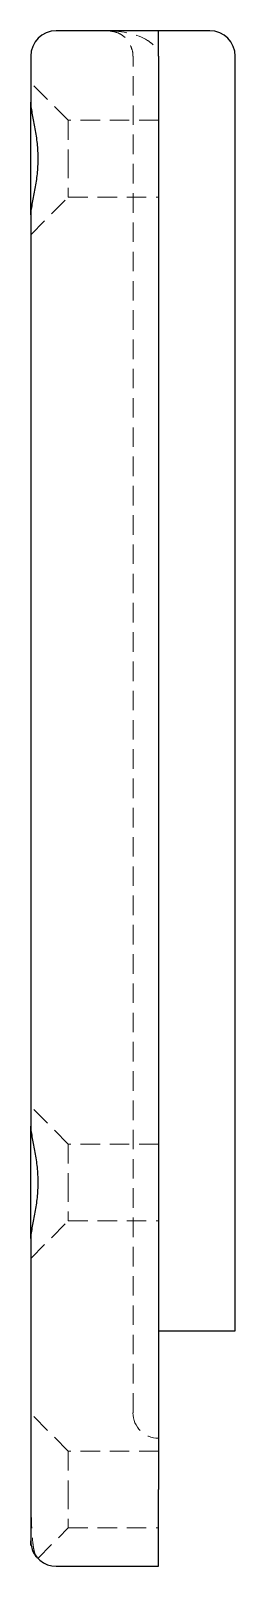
# Model space of a CAD drawing. Header units: millimetres. Extents: x 65 to 230, y 7 to 165.
# Drawn here: x 216.4 to 229.8, y 7 to 106.9 of the extents above.
import ezdxf

# ---------------------------------------------------------------- set-up
doc = ezdxf.new("R2010")
doc.units = ezdxf.units.MM
doc.linetypes.add('HIDDEN', pattern=[1.905, 1.27, -0.635])

msp = doc.modelspace()

# ---------------------------------------------------------------- linework, layer by layer
at = {"color": 7, "linetype": 'Continuous', "lineweight": 25}
for p, q in [((224.774, 106.946), (218.111, 106.946)), ((224.774, 105.28), (224.774, 106.946)), ((228.106, 106.946), (224.774, 106.946)), ((216.446, 105.28), (216.446, 102.275)), ((224.774, 105.28), (224.774, 11.997)), ((229.772, 22.325), (229.772, 105.28)), ((216.446, 94.96), (216.446, 102.289)), ((216.446, 94.96), (216.446, 35.644)), ((216.446, 28.329), (216.446, 35.644)), ((216.446, 28.329), (216.446, 11.997)), ((224.774, 22.325), (228.106, 22.325)), ((228.106, 22.325), (229.772, 22.325)), ((216.446, 11.997), (216.446, 8.683)), ((224.774, 7), (224.774, 11.997)), ((218.111, 7), (224.774, 7))]:
    msp.add_line(p, q, dxfattribs=at)
at = {"color": 7, "linetype": 'HIDDEN', "lineweight": 18}
for p, q in [((223.109, 16.995), (223.109, 105.28)), ((218.894, 101.116), (216.446, 103.565)), ((218.894, 101.116), (218.894, 98.617)), ((224.774, 101.116), (218.894, 101.116)), ((218.894, 98.617), (218.894, 96.119)), ((216.446, 93.67), (218.894, 96.119)), ((218.894, 96.119), (224.774, 96.119)), ((218.894, 34.485), (216.446, 36.934)), ((218.894, 34.485), (218.894, 31.987)), ((224.774, 34.485), (218.894, 34.485)), ((218.894, 31.987), (218.894, 29.488)), ((216.446, 27.039), (218.894, 29.488)), ((218.894, 29.488), (224.774, 29.488)), ((218.894, 14.496), (216.446, 16.945)), ((218.894, 14.496), (218.894, 11.997)), ((224.774, 14.496), (218.894, 14.496)), ((218.894, 11.997), (218.894, 9.499)), ((216.909, 7.514), (218.894, 9.499)), ((218.894, 9.499), (224.774, 9.499))]:
    msp.add_line(p, q, dxfattribs=at)
at = {"color": 7, "linetype": 'Continuous', "lineweight": 25}
for centre, start, end in [((218.111, 105.28), 90, 180), ((228.106, 105.28), 0, 90), ((218.111, 8.666), 190.06626, 270)]:
    msp.add_arc(centre, 1.666, start, end, dxfattribs=at)
at = {"color": 7, "linetype": 'HIDDEN', "lineweight": 18}
msp.add_arc((224.774, 16.995), 1.666, 180, 270, dxfattribs=at)
for points, knots in [([(221.443, 106.946), (222.44, 106.946), (223.671, 106.648), (224.601, 105.901), (224.774, 105.529), (224.774, 105.28)], [0, 0, 0, 0, 0.897598, 1.121997, 1.570796, 1.570796, 1.570796, 1.570796]), ([(221.443, 106.946), (221.67, 106.918), (222.106, 106.865), (222.589, 106.537), (222.909, 106.164), (223.025, 105.776), (223.076, 105.605)], [0, 0, 0, 0, 0.302891, 0.58209, 0.815997, 1, 1, 1, 1]), ([(223.109, 105.28), (223.107, 105.332), (223.103, 105.438), (223.091, 105.553), (223.076, 105.605), (223.074, 105.612)], [0, 0, 0, 0, 0.454315, 0.931826, 1, 1, 1, 1]), ([(216.816, 7.619), (216.782, 7.66), (216.751, 7.725), (216.693, 7.898), (216.667, 8.007), (216.619, 8.267), (216.598, 8.416), (216.562, 8.75), (216.546, 8.936), (216.52, 9.337), (216.509, 9.549), (216.492, 9.998), (216.485, 10.237), (216.475, 10.723), (216.472, 10.971), (216.467, 11.478), (216.466, 11.738), (216.466, 11.997)], [0, 0, 0, 0, 0.125, 0.125, 0.25, 0.25, 0.375, 0.375, 0.5, 0.5, 0.625, 0.625, 0.75, 0.75, 0.875, 0.875, 1, 1, 1, 1])]:
    msp.add_open_spline(points, degree=3, knots=knots, dxfattribs=at)
at = {"color": 7, "linetype": 'Continuous', "lineweight": 25}
for points, knots in [([(216.446, 102.275), (216.446, 102.161), (216.459, 102.035), (216.497, 101.768), (216.522, 101.625), (216.603, 101.186), (216.665, 100.88), (216.775, 100.25), (216.824, 99.925), (216.891, 99.276), (216.909, 98.949), (216.909, 98.291), (216.89, 97.958), (216.824, 97.307), (216.776, 96.987), (216.694, 96.518), (216.665, 96.363), (216.606, 96.057), (216.577, 95.905), (216.522, 95.613), (216.497, 95.471), (216.459, 95.201), (216.446, 95.073), (216.446, 94.96)], [0, 0, 0, 0, 0.0625, 0.0625, 0.125, 0.125, 0.25, 0.25, 0.375, 0.375, 0.5, 0.5, 0.625, 0.625, 0.75, 0.75, 0.8125, 0.8125, 0.875, 0.875, 0.9375, 0.9375, 1, 1, 1, 1]), ([(216.446, 35.644), (216.446, 35.531), (216.459, 35.405), (216.497, 35.137), (216.522, 34.994), (216.603, 34.555), (216.665, 34.25), (216.775, 33.62), (216.824, 33.295), (216.891, 32.645), (216.909, 32.319), (216.909, 31.66), (216.89, 31.327), (216.824, 30.676), (216.776, 30.357), (216.694, 29.887), (216.665, 29.732), (216.606, 29.426), (216.577, 29.274), (216.522, 28.982), (216.497, 28.84), (216.459, 28.571), (216.446, 28.442), (216.446, 28.329)], [0, 0, 0, 0, 0.0625, 0.0625, 0.125, 0.125, 0.25, 0.25, 0.375, 0.375, 0.5, 0.5, 0.625, 0.625, 0.75, 0.75, 0.8125, 0.8125, 0.875, 0.875, 0.9375, 0.9375, 1, 1, 1, 1]), ([(216.482, 8.336), (216.469, 8.402), (216.449, 8.5), (216.446, 8.624), (216.446, 8.666)], [0, 0, 0, 0, 0.663231, 1, 1, 1, 1]), ([(216.896, 7.527), (216.896, 7.527), (216.896, 7.525), (216.786, 7.651), (216.66, 7.835), (216.594, 7.986), (216.562, 8.059)], [0, 0, 0, 0, 0.237203, 0.605701, 0.810913, 1, 1, 1, 1])]:
    msp.add_open_spline(points, degree=3, knots=knots, dxfattribs=at)
msp.add_open_spline([(216.446, 8.683), (216.446, 8.575), (216.454, 8.47), (216.471, 8.375)], degree=3, dxfattribs=at)

doc.saveas('drawing.dxf')
